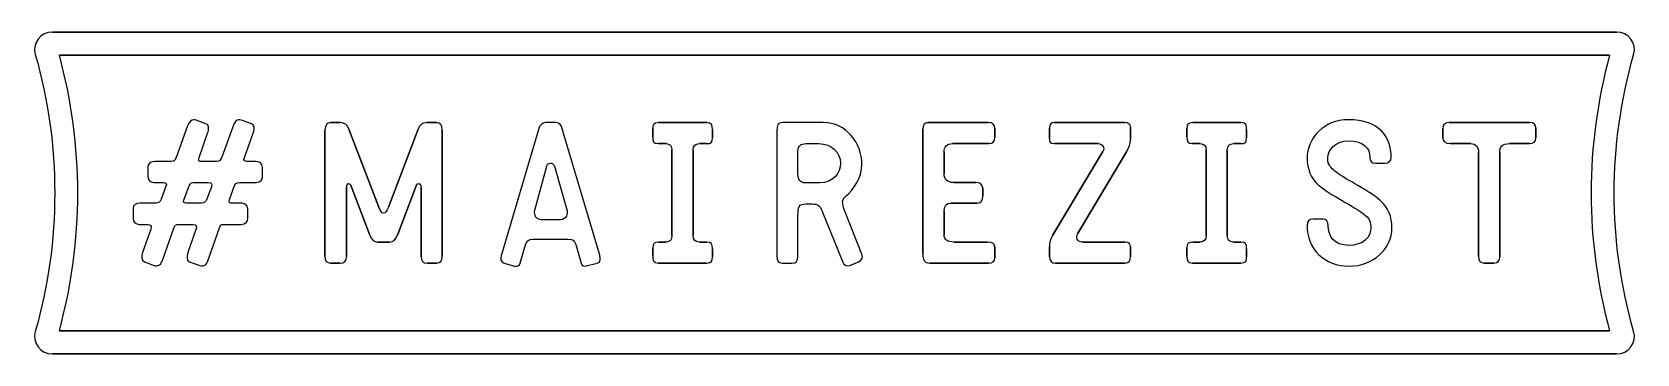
# Model space of a CAD drawing. Extents: x 23.3 to 58.2, y 83.8 to 90.8.
import ezdxf

# ---------------------------------------------------------------- set-up
doc = ezdxf.new("R2010")
doc.units = 0
doc.layers.add('Layer_1', color=7, linetype='CONTINUOUS')

msp = doc.modelspace()

# ---------------------------------------------------------------- linework, layer by layer
at = {"layer": 'Layer_1', "color": 7}
for points in [[(57.730894, 90.842943), (57.730894, 90.842943), (23.753102, 90.842943), (23.753102, 90.842943)], [(23.382333, 90.351524), (23.382333, 90.351524)], [(23.903844, 90.34281), (57.579658, 90.34281)], [(58.101311, 90.351171), (58.101311, 90.351171)], [(29.674125, 88.708991), (29.674125, 88.708991), (29.674125, 85.967202)], [(30.012791, 88.873738), (30.012791, 88.873738), (29.797244, 88.873738)], [(30.842172, 87.037529), (30.842172, 87.037529), (30.194825, 88.734391)], [(31.6966, 88.734391), (31.6966, 88.734391), (31.053486, 87.037529)], [(32.094533, 88.873738), (32.094533, 88.873738), (31.883219, 88.873738), (31.883219, 88.873738)], [(32.221533, 85.967202), (32.221533, 85.967202), (32.221533, 88.708991)], [(36.794944, 88.742857), (36.794944, 88.742857), (36.794944, 88.565057)], [(37.967225, 88.873738), (37.967225, 88.873738), (36.921944, 88.873738), (36.921944, 88.873738)], [(38.089638, 88.548124), (38.089638, 88.548124), (38.089638, 88.725571)], [(42.661991, 88.729804), (42.661991, 88.729804), (42.661991, 86.017649)], [(44.088272, 88.873738), (44.088272, 88.873738), (42.772058, 88.873738), (42.772058, 88.873738)], [(44.223386, 88.552357), (44.223386, 88.552357), (44.223386, 88.750971)], [(45.409777, 88.755204), (45.409777, 88.755204), (45.409777, 88.510024)], [(47.047019, 88.873738), (47.047019, 88.873738), (45.511025, 88.873738), (45.511025, 88.873738)], [(47.169786, 88.510024), (47.169786, 88.510024), (47.169786, 88.772491)], [(48.398158, 88.742857), (48.398158, 88.742857), (48.398158, 88.565057)], [(49.570438, 88.873738), (49.570438, 88.873738), (48.525158, 88.873738), (48.525158, 88.873738)], [(49.692852, 88.548124), (49.692852, 88.548124), (49.692852, 88.725571)], [(53.952644, 88.742857), (53.952644, 88.742857), (53.952644, 88.543891)], [(55.839652, 88.873738), (55.839652, 88.873738), (54.096577, 88.873738), (54.096577, 88.873738)], [(55.979, 88.543891), (55.979, 88.543891), (55.979, 88.759791)], [(36.913477, 88.416891), (36.913477, 88.416891), (37.082458, 88.416891)], [(37.209458, 88.281424), (37.209458, 88.281424), (37.209458, 86.419816)], [(37.670891, 86.415582), (37.670891, 86.415582), (37.670891, 88.272957)], [(37.806005, 88.416891), (37.806005, 88.416891), (37.962638, 88.416891)], [(43.123425, 87.76531), (43.123425, 87.76531), (43.123425, 88.222157)], [(43.305105, 88.416891), (43.305105, 88.416891), (44.092152, 88.416891)], [(46.569005, 88.243324), (46.569005, 88.243324), (45.477158, 86.419816)], [(45.524077, 88.416891), (45.524077, 88.416891), (46.467405, 88.416891)], [(46.022905, 86.453682), (46.022905, 86.453682), (47.085119, 88.234857)], [(48.517044, 88.416891), (48.517044, 88.416891), (48.686025, 88.416891)], [(48.813025, 88.281424), (48.813025, 88.281424), (48.813025, 86.419816)], [(49.274105, 86.415582), (49.274105, 86.415582), (49.274105, 88.272957)], [(49.409925, 88.416891), (49.409925, 88.416891), (49.565852, 88.416891)], [(54.113158, 88.416891), (54.113158, 88.416891), (54.561891, 88.416891)], [(54.731225, 88.213691), (54.731225, 88.213691), (54.731225, 85.967202)], [(55.192305, 85.954502), (55.192305, 85.954502), (55.192305, 88.222157)], [(55.403972, 88.416891), (55.403972, 88.416891), (55.839652, 88.416891)], [(31.248572, 86.424049), (31.248572, 86.424049), (31.654619, 87.49861)], [(43.808872, 87.570577), (43.808872, 87.570577), (43.334738, 87.570577)], [(30.144025, 85.954502), (30.144025, 85.954502), (30.144025, 87.468977)], [(30.241391, 87.490496), (30.241391, 87.490496), (30.647438, 86.424049)], [(31.760452, 87.468977), (31.760452, 87.468977), (31.760452, 85.954502)], [(43.961272, 87.274596), (43.961272, 87.274596), (43.961272, 87.448163)], [(43.123425, 86.432868), (43.123425, 86.432868), (43.123425, 86.940163)], [(43.263125, 87.122196), (43.263125, 87.122196), (43.834272, 87.122196)], [(30.816772, 86.275882), (30.816772, 86.275882), (31.079238, 86.275882)], [(36.794944, 86.149235), (36.794944, 86.149235), (36.794944, 85.967202)], [(37.082458, 86.275882), (37.082458, 86.275882), (36.921944, 86.275882)], [(37.967225, 86.275882), (37.967225, 86.275882), (37.806005, 86.275882)], [(38.089638, 85.950268), (38.089638, 85.950268), (38.089638, 86.128068)], [(44.066752, 86.275882), (44.066752, 86.275882), (43.339325, 86.275882)], [(44.223386, 85.929102), (44.223386, 85.929102), (44.223386, 86.178868)], [(45.409777, 86.174282), (45.409777, 86.174282), (45.409777, 85.954502)], [(47.055486, 86.275882), (47.055486, 86.275882), (46.129091, 86.275882)], [(47.169786, 85.954502), (47.169786, 85.954502), (47.169786, 86.178868)], [(48.398158, 86.149235), (48.398158, 86.149235), (48.398158, 85.967202)], [(48.686025, 86.275882), (48.686025, 86.275882), (48.525158, 86.275882)], [(49.570438, 86.275882), (49.570438, 86.275882), (49.409925, 86.275882)], [(49.692852, 85.950268), (49.692852, 85.950268), (49.692852, 86.128068)], [(29.793011, 85.819035), (29.793011, 85.819035), (30.000091, 85.819035)], [(31.891333, 85.819035), (31.891333, 85.819035), (32.098766, 85.819035)], [(36.913477, 85.819035), (36.913477, 85.819035), (37.962638, 85.819035)], [(42.810158, 85.819035), (42.810158, 85.819035), (44.088272, 85.819035)], [(45.540658, 85.819035), (45.540658, 85.819035), (47.055486, 85.819035)], [(48.517044, 85.819035), (48.517044, 85.819035), (49.565852, 85.819035)], [(54.853638, 85.819035), (54.853638, 85.819035), (55.065305, 85.819035)], [(23.382333, 84.334193), (23.382333, 84.334193)], [(57.579658, 84.342766), (23.903844, 84.342766), (23.903844, 84.342766)], [(58.101311, 84.334546), (58.101311, 84.334546)], [(23.753102, 83.842774), (23.753102, 83.842774), (57.730894, 83.842774)]]:
    msp.add_lwpolyline(points, close=True, dxfattribs=at)
for points in [[(26.826855, 88.935121), (26.826855, 88.935121)], [(27.087205, 88.848691), (27.087205, 88.848691), (26.875538, 88.924538)], [(28.0771, 88.848691), (28.0771, 88.848691), (27.916233, 88.907604)], [(51.898772, 88.937591), (51.898772, 88.937591)], [(26.685038, 88.801771), (26.439858, 88.116324)], [(26.939038, 88.116324), (26.939038, 88.116324), (27.124952, 88.645491)], [(27.146472, 88.763671), (27.146472, 88.763671)], [(27.692219, 88.839871), (27.692219, 88.839871), (27.433986, 88.125143)], [(27.9247, 88.116324), (27.9247, 88.116324), (28.115552, 88.645491)], [(34.322677, 88.742857), (34.322677, 88.742857), (33.501411, 85.975668)], [(34.681805, 88.873738), (34.681805, 88.873738), (34.466258, 88.873738), (34.466258, 88.873738)], [(35.642419, 85.988368), (35.642419, 85.988368), (34.825738, 88.738271)], [(39.487344, 88.700171), (39.487344, 88.700171), (39.487344, 85.967202)], [(40.494525, 88.873738), (40.494525, 88.873738), (39.614344, 88.873738), (39.614344, 88.873738)], [(39.948425, 87.75261), (39.948425, 88.256024)], [(40.117758, 88.416891), (40.117758, 88.416891), (40.401391, 88.416891)], [(51.907238, 88.476157), (51.907238, 88.476157)], [(25.826377, 87.909243), (25.826377, 87.909243), (25.826377, 87.70181)], [(26.325558, 88.027777), (26.325558, 88.027777), (25.978425, 88.027777)], [(27.319686, 88.027777), (27.319686, 88.027777), (26.964438, 88.027777)], [(28.161766, 88.027777), (28.161766, 88.027777), (27.9755, 88.027777)], [(28.3184, 87.70181), (28.3184, 87.70181), (28.3184, 87.90501)], [(34.233777, 86.969796), (34.491305, 87.925824)], [(34.660638, 87.925824), (34.660638, 87.925824), (34.931572, 86.953216)], [(40.870938, 87.99391), (40.870938, 87.99391)], [(41.336252, 87.96851), (41.336252, 87.96851)], [(51.454625, 88.103624), (51.454625, 88.103624)], [(52.372552, 88.116324), (52.372552, 88.116324)], [(52.491086, 87.99391), (52.491086, 87.99391), (52.698519, 87.99391)], [(52.833986, 88.116324), (52.833986, 88.116324)], [(25.966077, 87.570577), (25.966077, 87.570577), (26.169277, 87.570577)], [(26.812038, 87.570577), (26.812038, 87.570577), (27.133772, 87.570577)], [(27.823452, 87.570577), (27.823452, 87.570577), (28.1787, 87.570577)], [(40.426438, 87.562463), (40.426438, 87.562463), (40.100825, 87.562463)], [(51.251425, 87.519777), (51.251425, 87.519777)], [(51.607025, 87.820343), (51.607025, 87.820343)], [(26.220077, 87.494377), (26.220077, 87.494377), (26.118125, 87.206863)], [(26.604605, 87.185696), (26.706205, 87.465096)], [(27.205738, 87.477443), (27.205738, 87.477443), (27.104138, 87.194163)], [(27.599086, 87.198396), (27.599086, 87.198396), (27.700333, 87.481677)], [(40.997586, 87.278829), (40.997586, 87.278829)], [(52.605386, 87.172643), (52.605386, 87.172643)], [(25.504644, 86.999429), (25.504644, 86.999429), (25.504644, 86.788116)], [(26.008058, 87.122196), (26.008058, 87.122196), (25.652811, 87.122196)], [(26.985252, 87.122196), (26.985252, 87.122196), (26.659991, 87.122196)], [(27.831919, 87.122196), (27.831919, 87.122196), (27.654119, 87.122196)], [(27.997019, 86.788116), (27.997019, 86.788116), (27.997019, 86.995196)], [(39.948425, 85.958735), (39.948425, 85.958735), (39.948425, 86.851616)], [(40.117758, 87.105263), (40.117758, 87.105263), (40.193605, 87.105263)], [(40.481825, 86.927463), (40.481825, 86.927463), (40.921738, 85.835968)], [(40.917152, 87.147596), (40.917152, 87.147596)], [(41.336252, 86.009535), (41.336252, 86.009535), (40.955252, 86.982496)], [(52.283652, 86.847382), (52.283652, 86.847382)], [(25.640111, 86.661116), (25.640111, 86.661116), (25.826377, 86.661116)], [(25.889525, 86.555282), (25.889525, 86.555282), (25.707844, 86.047635)], [(26.143877, 85.878302), (26.143877, 85.878302), (26.397525, 86.597616)], [(26.511825, 86.661116), (26.511825, 86.661116), (26.812038, 86.661116)], [(26.871305, 86.546816), (26.871305, 86.546816), (26.697738, 86.047635)], [(27.121072, 85.848668), (27.121072, 85.848668), (27.383186, 86.584916)], [(27.489019, 86.661116), (27.489019, 86.661116), (27.8485, 86.661116)], [(34.787638, 86.762716), (34.787638, 86.762716), (34.377358, 86.762716)], [(51.006244, 86.639596), (51.006244, 86.639596)], [(51.348791, 86.775416), (51.348791, 86.775416), (51.137477, 86.775416)], [(51.467325, 86.626896), (51.467325, 86.626896)], [(52.393719, 86.588796), (52.393719, 86.588796)], [(52.850919, 86.584916), (52.850919, 86.584916)], [(33.915925, 85.814802), (33.915925, 85.814802), (34.030577, 86.212382)], [(34.186858, 86.339382), (34.186858, 86.339382), (34.956972, 86.339382)], [(35.122072, 86.225082), (35.122072, 86.225082), (35.236372, 85.819035)], [(51.907238, 86.204268), (51.907238, 86.204268)], [(25.750177, 85.844435), (25.750177, 85.844435), (25.944558, 85.772821)], [(26.727725, 85.848668), (26.727725, 85.848668), (26.934805, 85.772821)], [(33.569144, 85.814802), (33.569144, 85.814802), (33.793158, 85.751302)], [(35.350319, 85.755535), (35.350319, 85.755535), (35.583152, 85.819035)], [(35.650886, 85.891002), (35.650886, 85.891002)], [(39.609758, 85.819035), (39.609758, 85.819035), (39.817191, 85.819035)], [(41.073786, 85.768235), (41.073786, 85.768235), (41.251586, 85.840202)], [(51.915705, 85.751302), (51.915705, 85.751302)]]:
    msp.add_lwpolyline(points, dxfattribs=at)
for points in [[(23.753102, 90.842943), (23.496986, 90.842943), (23.31213, 90.597763), (23.382333, 90.351524)], [(58.101311, 90.351171), (58.171866, 90.59741), (57.987011, 90.842943), (57.730894, 90.842943)], [(23.382333, 90.351524), (23.944308, 88.385141), (23.944308, 86.300224), (23.382333, 84.334193)], [(23.903844, 84.342766), (24.437597, 86.308796), (24.43795, 88.37678), (23.903844, 90.34281)], [(57.579658, 90.34281), (57.044494, 88.37678), (57.044494, 86.308796), (57.579658, 84.342766)], [(58.101311, 84.334546), (57.537925, 86.300224), (57.537925, 88.385141), (58.101311, 90.351171)], [(26.826855, 88.935121), (26.773938, 88.935121), (26.720669, 88.89561), (26.685038, 88.801771)], [(26.875538, 88.924538), (26.859663, 88.931593), (26.843436, 88.935121), (26.826855, 88.935121)], [(27.916233, 88.907604), (27.8358, 88.941471), (27.747252, 88.962638), (27.692219, 88.839871)], [(51.898772, 88.937591), (51.374191, 88.937591), (51.006244, 88.526957), (51.006244, 88.099743)], [(52.833986, 88.116324), (52.833986, 88.565057), (52.579986, 88.937591), (51.898772, 88.937591)], [(27.146472, 88.763671), (27.146472, 88.806004), (27.124952, 88.835991), (27.087205, 88.848691)], [(27.124952, 88.645491), (27.138005, 88.683591), (27.146472, 88.725571), (27.146472, 88.763671)], [(28.115552, 88.645491), (28.161766, 88.759791), (28.128252, 88.827171), (28.0771, 88.848691)], [(29.797244, 88.873738), (29.716811, 88.873738), (29.674125, 88.818704), (29.674125, 88.708991)], [(30.194825, 88.734391), (30.156725, 88.827171), (30.097458, 88.873738), (30.012791, 88.873738)], [(31.883219, 88.873738), (31.798552, 88.873738), (31.735052, 88.827171), (31.6966, 88.734391)], [(32.221533, 88.708991), (32.221533, 88.818704), (32.1792, 88.873738), (32.094533, 88.873738)], [(34.466258, 88.873738), (34.394291, 88.873738), (34.343491, 88.814471), (34.322677, 88.742857)], [(34.825738, 88.738271), (34.808805, 88.801771), (34.783405, 88.873738), (34.681805, 88.873738)], [(36.921944, 88.873738), (36.807644, 88.873738), (36.794944, 88.822938), (36.794944, 88.742857)], [(36.794944, 88.565057), (36.794944, 88.463457), (36.799177, 88.416891), (36.913477, 88.416891)], [(37.962638, 88.416891), (38.064238, 88.416891), (38.089638, 88.433824), (38.089638, 88.548124)], [(38.089638, 88.725571), (38.089638, 88.822938), (38.081172, 88.873738), (37.967225, 88.873738)], [(39.614344, 88.873738), (39.516977, 88.873738), (39.487344, 88.818704), (39.487344, 88.700171)], [(41.336252, 87.96851), (41.336252, 88.429591), (41.002172, 88.873738), (40.494525, 88.873738)], [(42.772058, 88.873738), (42.700091, 88.873738), (42.661991, 88.827171), (42.661991, 88.729804)], [(44.223386, 88.750971), (44.223386, 88.831757), (44.176819, 88.873738), (44.088272, 88.873738)], [(44.092152, 88.416891), (44.181052, 88.416891), (44.223386, 88.463457), (44.223386, 88.552357)], [(45.511025, 88.873738), (45.460225, 88.873738), (45.409777, 88.839871), (45.409777, 88.755204)], [(47.169786, 88.772491), (47.169786, 88.839871), (47.127452, 88.873738), (47.047019, 88.873738)], [(48.525158, 88.873738), (48.411211, 88.873738), (48.398158, 88.822938), (48.398158, 88.742857)], [(48.398158, 88.565057), (48.398158, 88.463457), (48.402744, 88.416891), (48.517044, 88.416891)], [(49.565852, 88.416891), (49.667452, 88.416891), (49.692852, 88.433824), (49.692852, 88.548124)], [(49.692852, 88.725571), (49.692852, 88.822938), (49.684738, 88.873738), (49.570438, 88.873738)], [(54.096577, 88.873738), (53.998858, 88.873738), (53.952644, 88.831757), (53.952644, 88.742857)], [(53.952644, 88.543891), (53.952644, 88.471924), (54.011911, 88.416891), (54.113158, 88.416891)], [(55.979, 88.759791), (55.979, 88.827171), (55.937019, 88.873738), (55.839652, 88.873738)], [(55.839652, 88.416891), (55.924319, 88.416891), (55.979, 88.454991), (55.979, 88.543891)], [(37.082458, 88.416891), (37.167477, 88.416891), (37.209458, 88.370324), (37.209458, 88.281424)], [(37.670891, 88.272957), (37.670891, 88.370324), (37.717105, 88.416891), (37.806005, 88.416891)], [(39.948425, 88.256024), (39.948425, 88.370324), (40.016158, 88.416891), (40.117758, 88.416891)], [(40.401391, 88.416891), (40.693138, 88.416891), (40.870938, 88.217924), (40.870938, 87.99391)], [(43.123425, 88.222157), (43.123425, 88.353391), (43.182338, 88.416891), (43.305105, 88.416891)], [(45.409777, 88.510024), (45.409777, 88.476157), (45.409777, 88.416891), (45.524077, 88.416891)], [(46.467405, 88.416891), (46.573238, 88.416891), (46.619452, 88.315643), (46.569005, 88.243324)], [(47.085119, 88.234857), (47.140152, 88.336457), (47.169786, 88.412657), (47.169786, 88.510024)], [(48.686025, 88.416891), (48.770691, 88.416891), (48.813025, 88.370324), (48.813025, 88.281424)], [(49.274105, 88.272957), (49.274105, 88.370324), (49.321025, 88.416891), (49.409925, 88.416891)], [(51.454625, 88.103624), (51.454625, 88.281424), (51.615491, 88.476157), (51.907238, 88.476157)], [(51.907238, 88.476157), (52.241672, 88.476157), (52.372552, 88.315643), (52.372552, 88.116324)], [(54.561891, 88.416891), (54.680425, 88.416891), (54.731225, 88.332224), (54.731225, 88.213691)], [(55.192305, 88.222157), (55.192305, 88.344924), (55.251572, 88.416891), (55.403972, 88.416891)], [(25.978425, 88.027777), (25.893758, 88.027777), (25.826377, 87.99391), (25.826377, 87.909243)], [(26.439858, 88.116324), (26.410225, 88.052824), (26.410225, 88.027777), (26.325558, 88.027777)], [(26.964438, 88.027777), (26.926338, 88.027777), (26.926338, 88.069757), (26.939038, 88.116324)], [(27.433986, 88.125143), (27.412819, 88.061643), (27.375072, 88.027777), (27.319686, 88.027777)], [(27.9755, 88.027777), (27.928933, 88.027777), (27.895419, 88.048943), (27.9247, 88.116324)], [(28.3184, 87.90501), (28.3184, 88.002024), (28.233733, 88.027777), (28.161766, 88.027777)], [(34.491305, 87.925824), (34.512825, 88.00661), (34.627125, 88.023543), (34.660638, 87.925824)], [(40.870938, 87.99391), (40.870938, 87.77801), (40.710072, 87.562463), (40.426438, 87.562463)], [(40.997586, 87.278829), (41.141519, 87.401596), (41.336252, 87.67641), (41.336252, 87.96851)], [(51.006244, 88.099743), (51.006244, 87.875024), (51.095144, 87.655596), (51.251425, 87.519777)], [(51.607025, 87.820343), (51.534705, 87.883843), (51.454625, 87.947343), (51.454625, 88.103624)], [(52.372552, 88.116324), (52.372552, 88.036243), (52.410652, 87.99391), (52.491086, 87.99391)], [(52.698519, 87.99391), (52.787419, 87.99391), (52.833986, 88.036243), (52.833986, 88.116324)], [(25.826377, 87.70181), (25.826377, 87.58751), (25.911044, 87.570577), (25.966077, 87.570577)], [(26.169277, 87.570577), (26.223958, 87.570577), (26.240891, 87.545177), (26.220077, 87.494377)], [(26.706205, 87.465096), (26.723138, 87.511663), (26.757005, 87.570577), (26.812038, 87.570577)], [(27.133772, 87.570577), (27.231138, 87.570577), (27.222672, 87.524363), (27.205738, 87.477443)], [(27.700333, 87.481677), (27.721852, 87.545177), (27.743019, 87.570577), (27.823452, 87.570577)], [(28.1787, 87.570577), (28.276066, 87.570577), (28.3184, 87.63831), (28.3184, 87.70181)], [(30.144025, 87.468977), (30.144025, 87.54941), (30.203291, 87.58751), (30.241391, 87.490496)], [(31.654619, 87.49861), (31.688486, 87.583277), (31.760452, 87.566343), (31.760452, 87.468977)], [(40.100825, 87.562463), (39.999225, 87.562463), (39.948425, 87.63831), (39.948425, 87.75261)], [(43.334738, 87.570577), (43.195391, 87.570577), (43.123425, 87.634077), (43.123425, 87.76531)], [(43.961272, 87.448163), (43.961272, 87.528596), (43.910472, 87.570577), (43.808872, 87.570577)], [(51.251425, 87.519777), (51.522005, 87.283063), (52.008838, 87.075629), (52.283652, 86.847382)], [(52.605386, 87.172643), (52.338686, 87.40971), (51.890305, 87.604443), (51.607025, 87.820343)], [(26.118125, 87.206863), (26.096958, 87.143363), (26.046158, 87.122196), (26.008058, 87.122196)], [(26.659991, 87.122196), (26.608838, 87.122196), (26.591905, 87.143363), (26.604605, 87.185696)], [(27.104138, 87.194163), (27.091438, 87.156063), (27.049105, 87.122196), (26.985252, 87.122196)], [(27.654119, 87.122196), (27.607552, 87.122196), (27.577919, 87.134896), (27.599086, 87.198396)], [(40.917152, 87.147596), (40.917152, 87.194163), (40.942552, 87.236496), (40.997586, 87.278829)], [(43.834272, 87.122196), (43.918586, 87.122196), (43.961272, 87.172643), (43.961272, 87.274596)], [(52.850919, 86.584916), (52.850919, 86.817396), (52.770133, 87.033296), (52.605386, 87.172643)], [(25.652811, 87.122196), (25.581197, 87.122196), (25.504644, 87.084096), (25.504644, 86.999429)], [(27.997019, 86.995196), (27.997019, 87.109496), (27.891186, 87.122196), (27.831919, 87.122196)], [(31.053486, 87.037529), (30.985752, 86.855496), (30.905672, 86.868196), (30.842172, 87.037529)], [(34.377358, 86.762716), (34.275758, 86.762716), (34.203791, 86.847382), (34.233777, 86.969796)], [(34.931572, 86.953216), (34.944272, 86.897829), (34.931572, 86.762716), (34.787638, 86.762716)], [(39.948425, 86.851616), (39.948425, 87.042116), (39.969591, 87.105263), (40.117758, 87.105263)], [(40.193605, 87.105263), (40.358705, 87.105263), (40.413738, 87.109496), (40.481825, 86.927463)], [(40.955252, 86.982496), (40.929852, 87.045996), (40.917152, 87.101029), (40.917152, 87.147596)], [(43.123425, 86.940163), (43.123425, 87.062929), (43.169638, 87.122196), (43.263125, 87.122196)], [(52.283652, 86.847382), (52.364086, 86.783529), (52.393719, 86.686516), (52.393719, 86.588796)], [(25.504644, 86.788116), (25.504644, 86.707682), (25.559677, 86.661116), (25.640111, 86.661116)], [(25.826377, 86.661116), (25.877177, 86.661116), (25.919511, 86.623016), (25.889525, 86.555282)], [(26.397525, 86.597616), (26.414105, 86.644182), (26.431391, 86.661116), (26.511825, 86.661116)], [(26.812038, 86.661116), (26.875538, 86.661116), (26.892472, 86.601496), (26.871305, 86.546816)], [(27.383186, 86.584916), (27.400119, 86.635716), (27.408586, 86.661116), (27.489019, 86.661116)], [(27.8485, 86.661116), (27.967033, 86.661116), (27.997019, 86.737316), (27.997019, 86.788116)], [(46.129091, 86.275882), (45.997858, 86.275882), (45.984805, 86.385949), (46.022905, 86.453682)], [(51.137477, 86.775416), (51.048577, 86.775416), (51.006244, 86.728496), (51.006244, 86.639596)], [(51.006244, 86.639596), (51.006244, 86.119249), (51.391125, 85.751302), (51.915705, 85.751302)], [(51.467325, 86.626896), (51.467325, 86.724616), (51.429225, 86.775416), (51.348791, 86.775416)], [(51.907238, 86.204268), (51.594325, 86.204268), (51.467325, 86.407116), (51.467325, 86.626896)], [(52.393719, 86.588796), (52.393719, 86.373249), (52.224738, 86.204268), (51.907238, 86.204268)], [(51.915705, 85.751302), (52.440286, 85.751302), (52.850919, 86.128068), (52.850919, 86.584916)], [(30.647438, 86.424049), (30.685538, 86.326682), (30.744805, 86.275882), (30.816772, 86.275882)], [(31.079238, 86.275882), (31.150852, 86.275882), (31.210472, 86.326682), (31.248572, 86.424049)], [(34.030577, 86.212382), (34.059858, 86.293168), (34.085258, 86.339382), (34.186858, 86.339382)], [(34.956972, 86.339382), (35.054338, 86.339382), (35.092438, 86.309749), (35.122072, 86.225082)], [(36.921944, 86.275882), (36.824577, 86.275882), (36.794944, 86.246249), (36.794944, 86.149235)], [(37.209458, 86.419816), (37.209458, 86.322449), (37.167477, 86.275882), (37.082458, 86.275882)], [(37.806005, 86.275882), (37.717105, 86.275882), (37.670891, 86.322449), (37.670891, 86.415582)], [(38.089638, 86.128068), (38.089638, 86.242368), (38.068472, 86.275882), (37.967225, 86.275882)], [(43.339325, 86.275882), (43.195391, 86.275882), (43.123425, 86.326682), (43.123425, 86.432868)], [(44.223386, 86.178868), (44.223386, 86.242368), (44.172586, 86.275882), (44.066752, 86.275882)], [(45.477158, 86.419816), (45.430944, 86.347849), (45.409777, 86.255068), (45.409777, 86.174282)], [(47.169786, 86.178868), (47.169786, 86.208149), (47.157086, 86.275882), (47.055486, 86.275882)], [(48.525158, 86.275882), (48.428144, 86.275882), (48.398158, 86.246249), (48.398158, 86.149235)], [(48.813025, 86.419816), (48.813025, 86.322449), (48.770691, 86.275882), (48.686025, 86.275882)], [(49.409925, 86.275882), (49.321025, 86.275882), (49.274105, 86.322449), (49.274105, 86.415582)], [(49.692852, 86.128068), (49.692852, 86.242368), (49.671686, 86.275882), (49.570438, 86.275882)], [(25.707844, 86.047635), (25.678211, 85.967202), (25.699377, 85.861721), (25.750177, 85.844435)], [(25.944558, 85.772821), (26.067325, 85.725902), (26.109658, 85.797868), (26.143877, 85.878302)], [(26.697738, 86.047635), (26.659991, 85.950268), (26.680805, 85.865602), (26.727725, 85.848668)], [(26.934805, 85.772821), (27.019472, 85.742835), (27.087205, 85.751302), (27.121072, 85.848668)], [(29.674125, 85.967202), (29.674125, 85.869835), (29.712225, 85.819035), (29.793011, 85.819035)], [(30.000091, 85.819035), (30.097458, 85.819035), (30.144025, 85.865602), (30.144025, 85.954502)], [(31.760452, 85.954502), (31.760452, 85.865602), (31.802433, 85.819035), (31.891333, 85.819035)], [(32.098766, 85.819035), (32.1792, 85.819035), (32.221533, 85.869835), (32.221533, 85.967202)], [(33.501411, 85.975668), (33.484477, 85.920635), (33.484477, 85.844435), (33.569144, 85.814802)], [(33.793158, 85.751302), (33.831258, 85.738602), (33.903577, 85.764002), (33.915925, 85.814802)], [(35.236372, 85.819035), (35.257538, 85.764002), (35.295286, 85.742835), (35.350319, 85.755535)], [(35.583152, 85.819035), (35.629719, 85.831735), (35.650886, 85.857135), (35.650886, 85.891002)], [(35.650886, 85.891002), (35.650886, 85.924868), (35.646652, 85.958735), (35.642419, 85.988368)], [(36.794944, 85.967202), (36.794944, 85.878302), (36.811877, 85.819035), (36.913477, 85.819035)], [(37.962638, 85.819035), (38.081172, 85.819035), (38.089638, 85.869835), (38.089638, 85.950268)], [(39.487344, 85.967202), (39.487344, 85.869835), (39.529677, 85.819035), (39.609758, 85.819035)], [(39.817191, 85.819035), (39.914558, 85.819035), (39.948425, 85.861721), (39.948425, 85.958735)], [(40.921738, 85.835968), (40.942552, 85.780935), (41.006052, 85.738602), (41.073786, 85.768235)], [(41.251586, 85.840202), (41.340486, 85.878302), (41.365886, 85.933335), (41.336252, 86.009535)], [(42.661991, 86.017649), (42.661991, 85.903702), (42.687391, 85.819035), (42.810158, 85.819035)], [(44.088272, 85.819035), (44.176819, 85.819035), (44.223386, 85.857135), (44.223386, 85.929102)], [(45.409777, 85.954502), (45.409777, 85.865602), (45.460225, 85.819035), (45.540658, 85.819035)], [(47.055486, 85.819035), (47.135919, 85.819035), (47.169786, 85.874068), (47.169786, 85.954502)], [(48.398158, 85.967202), (48.398158, 85.878302), (48.415444, 85.819035), (48.517044, 85.819035)], [(49.565852, 85.819035), (49.684738, 85.819035), (49.692852, 85.869835), (49.692852, 85.950268)], [(54.731225, 85.967202), (54.731225, 85.869835), (54.773205, 85.819035), (54.853638, 85.819035)], [(55.065305, 85.819035), (55.149972, 85.819035), (55.192305, 85.874068), (55.192305, 85.954502)], [(23.382333, 84.334193), (23.31213, 84.087602), (23.496986, 83.842774), (23.753102, 83.842774)], [(57.730894, 83.842774), (57.987011, 83.842774), (58.171866, 84.087954), (58.101311, 84.334546)]]:
    msp.add_open_spline(points, degree=3, dxfattribs=at)

doc.saveas('drawing.dxf')
